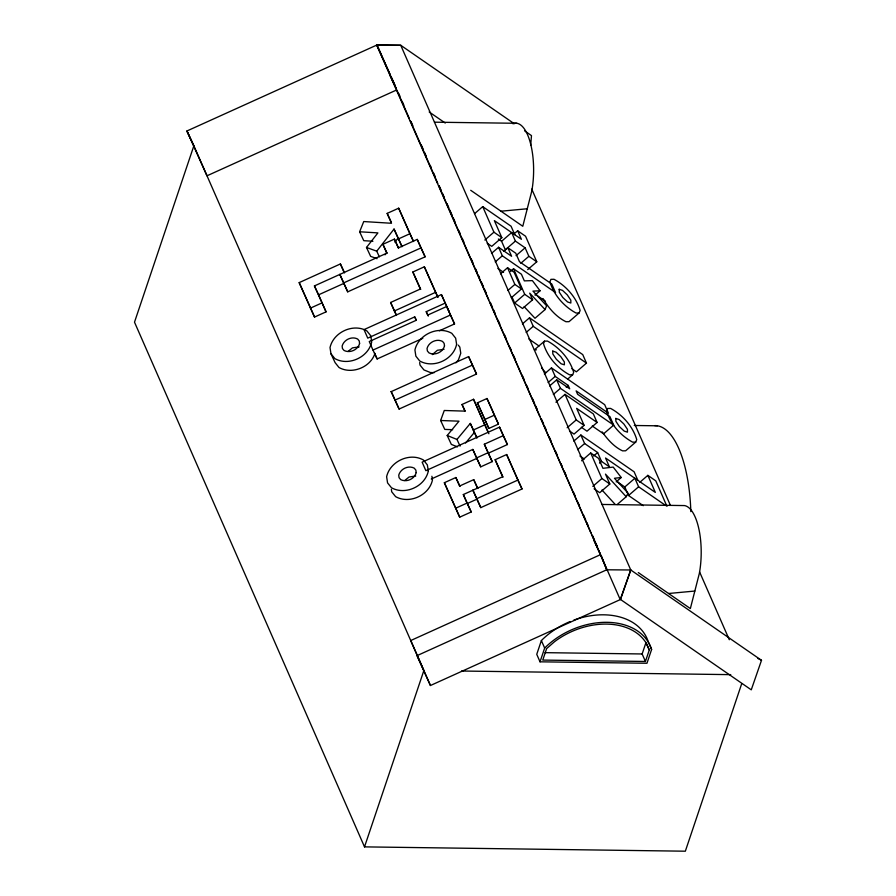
<?xml version="1.0" encoding="UTF-8"?>
<svg xmlns="http://www.w3.org/2000/svg" width="896" height="896" viewBox="0 0 896 896"><rect width="100%" height="100%" fill="white"/><g stroke="black" fill="none" stroke-linecap="round" stroke-linejoin="round"><path stroke-width="1.34" d="M530.678 145.354L531.485 135.621L524.608 130.861M409.147 118.07L396.794 89.902L206.998 175.795L186.928 130.984L193.861 145.813L134.501 322.179L364.515 846.877L685.339 851.2L741.72 683.648M364.515 846.877L423.875 670.522L410.726 640.539L600.522 554.646L592.099 535.438M570.181 621.522A65.587 46.379 -23.7 0 0 541.374 640.562L536.749 654.315L540.03 661.819L646.968 663.253L651.605 649.488L648.323 641.995A65.587 46.379 -23.7 0 0 573.843 620.099M540.03 661.819L544.667 648.054L541.374 640.562M645.422 661.461L642.141 653.968L646.005 642.488L649.286 649.992L645.422 661.461L542.763 660.083L546.627 648.603L554.478 641.738A63.269 44.733 -23.7 0 1 646.106 642.97L649.286 649.992M620.525 599.48L630.762 569.979L400.747 45.282L376.723 45.091L620.234 599.614L630.762 569.979L761.499 660.318L751.262 689.83L620.525 599.48L430.438 685.507L416.942 655.682L606.738 569.789L630.762 569.979M374.931 353.472C370.485 367.36 351.781 374.763 339.013 367.517L335.115 362.667L330.96 353.774L330.019 347.581C333.39 332.282 353.147 322.997 366.867 330.904L370.742 335.765L371.706 341.936C368.446 357.336 348.578 366.386 334.858 358.613L330.96 353.774M452.659 429.688L444.786 429.408L440.63 420.504L444.27 410.491L464.946 411.13L462.034 404.488L473.536 399.28L488.331 432.466M544.466 341.152L543.502 343.706C547.422 356.899 557.558 368.346 569.587 374.83L572.656 374.763L573.686 372.254C569.766 359.038 559.552 347.592 547.512 341.085L544.466 341.152L534.386 349.866L536.424 349.81M372.915 241.237L363.776 240.688L359.621 231.784L363.742 221.547L391.496 223.272L387.162 213.394L398.675 208.186L413.47 241.36M524.149 306.678L534.99 318.282L545.082 309.568L546.627 305.782L532.963 291.11L540.064 290.786L532.381 280.616L524.339 280.874L521.427 274.232L513.52 268.766L510.496 271.376M579.107 312.962L580.138 310.453C576.229 297.237 566.014 285.79 553.974 279.272L550.928 279.35L549.965 281.904C553.874 295.086 564.01 306.544 576.05 313.029L579.107 312.962L569.027 321.675L565.958 321.731C556.046 316.848 548.498 307.955 543.01 298.547M635.723 442.098L636.742 439.578C632.834 426.373 622.619 414.915 610.579 408.408L607.533 408.486L606.57 411.04C610.478 424.222 620.626 435.68 632.654 442.154L635.723 442.098L625.632 450.8L622.574 450.867C613.984 446.858 607.622 439.432 602.157 431.894M617.131 504.571L626.203 496.731L628.085 493.17L614.432 478.274L621.219 477.501L613.211 467.096L602.941 468.317L598.618 458.427L590.699 452.962L581.627 460.802M379.333 256.749L376.734 251.182L394.038 229.062L401.979 246.613L394.038 229.062M385.011 254.822L386.658 252.717M394.901 242.178L398.194 237.966M377.048 258.686L370.642 256.357L366.486 247.453L377.91 232.893L359.621 231.784M457.464 446.869L451.349 444.405L447.194 435.501L459.01 421.176L440.63 420.504M460.085 446.118L456.971 439.443L470.322 423.405L476.907 437.842L470.322 423.405M465.573 442.994L474.477 432.298M455.918 362.858L458.45 359.834L460.768 353.248L459.805 347.077L458.259 345.128M348.141 351.366L352.464 347.872L359.128 346.898M432.331 354.603L437.371 350.28L444.046 349.306M404.746 480.491L409.069 477.008L415.744 476.034M474.656 213.595L482.72 206.629L511.067 226.218L514.797 234.741M484.848 240.016L493.92 232.187L482.72 206.629M513.621 234.259L517.653 230.776L521.394 239.288L494.357 220.618L501.827 237.653L491.747 246.355L487.222 243.23M515.402 241.091L505.322 249.794L501.581 241.282L511.672 232.568L515.402 241.091L525.123 247.811L528.864 256.323L536.771 261.789L527.699 269.629M491.523 253.378L498.579 247.285L511.605 256.278L507.875 247.766L503.843 251.25M495.264 261.901L502.32 255.797L498.579 247.285M516.051 255.651L525.123 247.811M500.494 273.818L507.55 267.725L514.136 272.283L521.461 288.971L511.381 297.685M520.789 263.29L528.864 256.323M507.808 290.517L514.864 284.424L507.55 267.725M545.082 309.568L529.715 293.138L532.627 299.779L522.547 308.493L514.64 303.027L524.72 294.314L513.52 268.766M535.013 295.142L540.064 290.786M522.446 323.904L529.502 317.811L582.736 354.592L586.466 363.115L576.386 371.829L571.861 368.693M526.176 332.427L533.232 326.323L529.502 317.811M544.398 373.99L551.454 367.898L604.688 404.678L608.429 413.202L576.128 390.88L577.618 394.285L609.918 416.606L613.659 425.13L603.568 433.832L592.245 426.003M548.139 382.514L555.195 376.41L551.454 367.898M549.629 385.918L556.685 379.826L569.71 388.819L568.21 385.414L555.195 376.41M567.616 379.12L572.656 374.763M553.358 394.43L560.414 388.338L556.685 379.826M566.194 387.15L568.21 385.414M555.934 402.203L565.018 394.363L593.365 413.952L597.094 422.475L587.014 431.178L581.336 427.258M567.146 427.75L576.218 419.922L565.018 394.363M597.094 422.475L576.654 408.352L584.125 425.387L574.045 434.09L569.52 430.965M573.821 441.112L580.877 435.019L634.122 471.8L637.851 480.323M577.562 449.635L584.618 443.531L580.877 435.019M593.6 456.019L597.632 452.536L584.618 443.531M599.502 463.131L601.518 461.395L597.632 452.536M592.827 486.36L601.899 478.52L590.699 452.962M626.203 496.731L605.483 474.107L609.818 483.986L599.738 492.699L594.082 488.79M616.179 481.846L621.219 477.501M643.272 505.68L628.533 495.499L624.803 486.976L634.883 478.274L638.613 486.786L665.829 505.59M639.789 482.328L647.853 475.362L655.76 480.827L666.971 506.374M628.533 495.499L638.613 486.786M377.373 44.8L186.928 130.984L193.861 145.813M344.568 272.854L340.402 263.95L299.186 282.61L314.541 317.061L326.054 311.853L314.429 285.914L386.792 253.165L382.917 244.306L394.419 239.109L398.574 248.002M398.373 238.952L409.875 233.744L398.675 208.186M347.715 291.838L339.83 274.422L347.715 291.838L425.118 256.816L417.234 239.4L398.294 247.957L394.419 239.109M343.56 282.946L420.963 247.912L417.234 239.4M326.054 311.853L318.584 294.818L343.986 283.326M310.386 308.157L321.888 302.949M396.424 315.448L390.611 302.478L420.325 289.038L412.854 271.992L424.357 266.795L438.032 297.416M394.341 311.002L435.557 292.342L424.357 266.795M449.322 312.01L441.426 294.594L364.022 329.616L367.752 338.139L414.725 316.882L416.282 320.219M439.32 330.826L454.541 323.938L446.656 306.51L427.728 315.078L426.227 311.674L445.166 303.106L441.426 294.594M422.822 338.285L377.138 358.96L372.982 350.067L450.386 315.034M391.205 391.63L468.608 356.597L472.763 365.501L476.504 374.024L399.101 409.046L391.205 391.63L399.101 409.046M394.946 400.142L472.349 365.12L468.608 356.597M477.4 402.842L486.987 398.507L491.142 407.411L498.456 424.099L488.869 428.445L477.4 402.842L488.869 428.445M484.714 419.541L494.301 415.206L486.987 398.507M473.234 430.046L484.736 424.838L473.536 399.28M499.531 427.123L422.128 462.157L425.858 470.68L472.83 449.422L480.715 466.838L492.218 461.63L484.333 444.214L503.261 435.646L499.531 427.123L507.416 444.55L488.488 453.118M480.715 466.838L476.56 457.934L488.062 452.726L484.333 444.214M431.278 479.002L476.986 458.315M480.794 507.629L472.909 490.213L480.794 507.629L522.01 488.981L506.654 454.53L495.152 459.726L502.622 476.773L463.322 494.547L471.206 511.974L459.704 517.171L444.349 482.72L455.851 477.512L460.006 486.416M477.882 488.533L473.726 479.64L459.581 486.035L455.851 477.512M455.549 508.278L467.051 503.07L463.322 494.547M476.638 498.736L517.854 480.077L506.654 454.53M467.477 503.451L477.064 499.117M377.082 44.934L396.245 88.659L389.872 75.074M500.987 211.21L527.262 208.768M668.573 593.499L694.837 591.046M434.47 122.181L516.846 123.29M634.256 425.488L657.395 425.802M602.045 504.459L684.421 505.568A48.227 18.435 -89.2 0 1 699.35 573.395L690.357 608.552L638.299 572.578M545.026 652.658L642.141 653.968M461.53 671.026L730.744 674.643M434.302 372.635L430.394 372.534L423.92 369.925L420.022 365.075L419.653 362.6M366.486 247.453L376.734 251.182M447.194 435.501L456.971 439.443M757.904 658.459L761.499 660.318M514.282 123.726L400.747 45.282L376.723 45.091L390.298 74.883M429.195 111.966L445.256 123.054M470.714 190.288L522.782 226.274L531.776 191.117A48.227 18.435 -89.2 0 0 530.163 142.162A48.227 18.435 -89.2 0 0 512.893 123.76M517.653 230.776L525.571 236.242L536.771 261.789M493.92 232.187L501.827 237.653M498.344 239.042L501.581 241.282M507.875 247.766L515.782 253.232L519.512 261.744L551.824 284.066L555.554 292.589L502.32 255.797M497.896 268.419L503.563 272.339M535.282 294.246L545.474 301.291M514.864 284.424L521.461 288.971M524.72 294.314L532.627 299.779M533.232 326.323L586.466 363.115M528.819 338.946L539.011 345.99M560.414 388.338L613.659 425.13M576.218 419.922L584.125 425.387M601.518 461.395L609.426 466.861L605.55 458.002L655.323 492.397L647.853 475.362M579.958 455.997L584.304 458.987M616.907 481.522L624.803 486.976M601.899 478.52L609.818 483.986M545.754 372.792L541.598 367.909M602 490.011L615.182 504.414M593.6 539.806L600.522 554.646M420.963 247.912L425.118 256.816M445.166 303.106L454.541 323.938M472.349 365.12L476.504 374.024M409.875 233.744L413.504 241.528M494.301 415.206L498.456 424.099M503.261 435.646L507.416 444.55M435.557 292.342L437.64 296.8M517.854 480.077L522.01 488.981M387.162 213.394L391.328 222.298M484.736 424.838L488.891 433.742M412.854 271.992L420.75 289.419M426.227 311.674L428.31 316.131M495.152 459.726L503.048 477.154M488.062 452.726L492.218 461.63M462.034 404.488L465.147 411.163M382.917 244.306L387.072 253.21M390.611 302.478L396.368 315.034M467.051 503.07L471.206 511.974M444.349 482.72L459.704 517.171M314.429 285.914L318.584 294.818M299.186 282.61L314.541 317.061M391.429 77.358L394.822 84.806M531.754 189.078L670.376 505.299M699.563 571.872L729.299 639.733M511.84 296.632L514.64 303.027M398.776 93.621L399.896 96.174M402.136 101.293L403.827 105.134M411.118 121.778L412.798 125.619M421.221 144.827L423.472 149.946M424.592 152.51L426.272 156.352M430.203 165.312L431.323 167.866M433.574 172.995L435.254 176.837M439.186 185.797L441.426 190.915M442.546 193.48L444.237 197.322M447.037 203.717L448.717 207.558M449.848 210.123L452.088 215.242M453.208 217.806L454.899 221.637M458.819 230.608L459.95 233.162M462.19 238.28L463.87 242.122M471.173 258.765L472.853 262.606M475.664 269.013L477.344 272.854M478.464 275.408L479.595 277.973M481.275 281.814L483.515 286.933M484.635 289.498L486.326 293.339M490.258 302.299L492.498 307.418M493.618 309.982L495.309 313.824M498.109 320.219L499.789 324.061M504.28 334.309L505.971 338.15M509.891 347.11L511.022 349.664M513.262 354.794L514.942 358.635M522.245 375.278L523.925 379.109M526.736 385.515L528.416 389.357M532.347 398.317L534.587 403.435M535.707 406L537.398 409.842M541.33 418.802L543.57 423.92M544.69 426.485L546.381 430.326M549.181 436.722L550.861 440.563M555.352 450.811L557.043 454.653M560.963 463.613L562.094 466.178M564.334 471.296L566.014 475.138M573.317 491.781L574.997 495.622M577.808 502.018L579.488 505.859M583.419 514.819L585.659 519.949M586.779 522.502L588.47 526.344M592.402 535.304L594.642 540.422M595.762 542.987L597.442 546.829M410.267 120.635L437.763 183.366M438.894 185.931L488.835 299.869M489.955 302.434L539.907 416.371M541.027 418.936L590.979 532.874M414.725 316.882L416.226 320.286L369.253 341.544L372.982 350.067M472.83 449.422L476.56 457.934M473.726 479.64L477.456 488.152M340.402 263.95L344.142 272.474M374.472 352.878L377.138 358.96M194.41 147.067L430.438 685.507M601.037 555.901L606.738 569.789L601.306 555.789M431.883 476.269L432.466 479.965C429.206 495.365 409.349 504.414 395.618 496.642L391.72 491.803L391.35 489.328M654.763 425.622A96.454 36.882 -89.2 0 1 690.827 511.627M544.667 648.054A65.587 46.379 -23.7 0 1 607.04 622.317A65.587 46.379 -23.7 0 1 651.605 649.488M456.613 344.344C453.354 359.744 433.496 368.794 419.765 361.021L415.867 356.171L414.926 349.989C418.298 334.678 438.066 325.405 451.786 333.312L455.65 338.173L456.613 344.344M428.31 471.072C425.051 486.461 405.194 495.51 391.462 487.749L387.565 482.899L386.624 476.717C389.995 461.406 409.763 452.133 423.483 460.04L427.347 464.901L428.31 471.072M359.587 343.47C358.042 349.854 349.91 353.472 344.075 350.482L342.462 348.566L342.138 346.058C343.795 339.752 351.826 335.899 357.65 339.035L359.24 340.973L359.587 343.47M444.506 345.867C442.949 352.262 434.818 355.88 428.994 352.89L427.37 350.963L427.045 348.466C428.702 342.16 436.733 338.307 442.557 341.443L444.147 343.381L444.506 345.867M416.192 472.595C414.646 478.99 406.515 482.608 400.691 479.618L399.067 477.691L398.742 475.182C400.4 468.888 408.43 465.035 414.254 468.171L415.845 470.109L416.192 472.595M559.194 289.285L559.294 292.197L562.778 297.461L567.594 301.974L570.842 303.027L570.83 300.171L567.258 294.851L562.52 290.394L559.194 289.285M552.742 351.086L552.832 353.998L556.326 359.262L561.142 363.787L564.379 364.829L564.368 361.973L560.795 356.653L556.069 352.195L552.742 351.086M615.798 418.421L615.899 421.333L619.382 426.597L624.21 431.11L627.446 432.163L627.435 429.307L623.862 423.987L619.125 419.53L615.798 418.421"/></g></svg>
